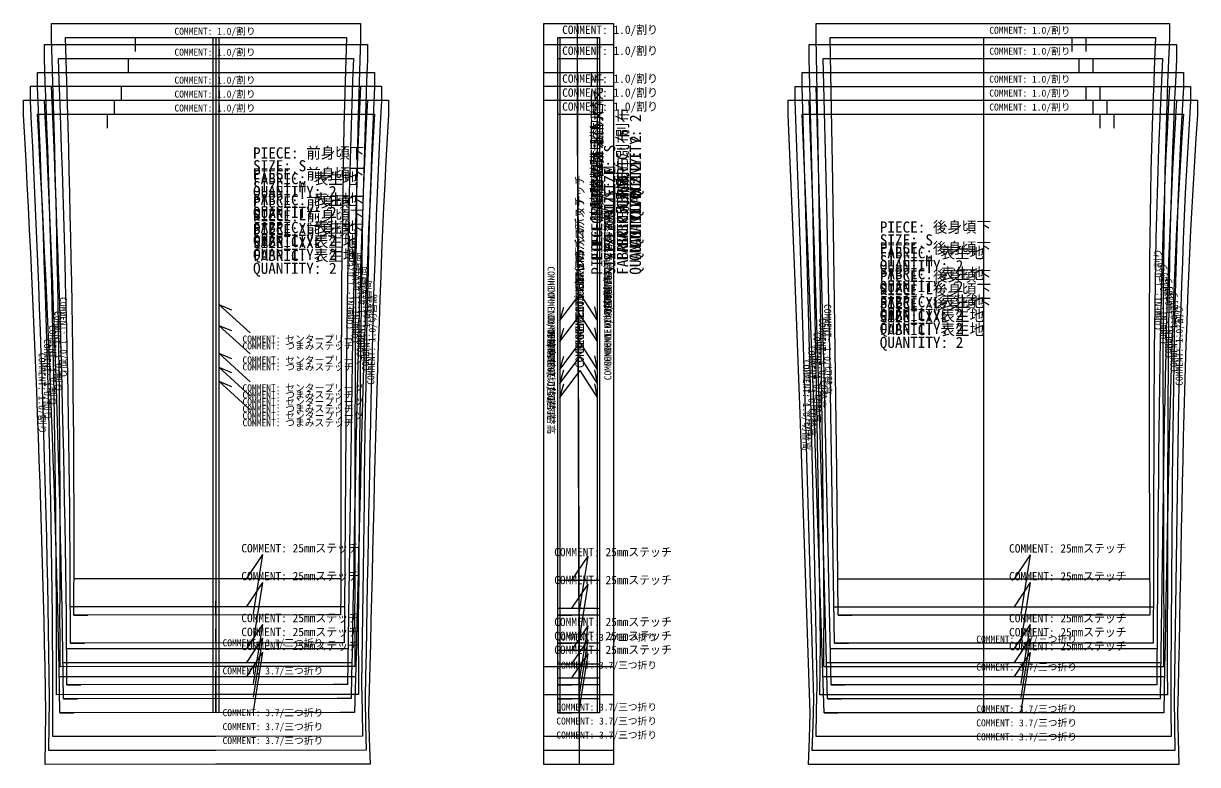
# Model space of a CAD drawing. Header units: metres. Extents: x 0 to 2419, y 20 to 1532.
# Drawn here: x 576 to 1417, y 30 to 561 of the extents above; entities that cross this region are included whole.
import ezdxf

# ---------------------------------------------------------------- set-up
doc = ezdxf.new("R2010")
doc.units = ezdxf.units.M

# ---------------------------------------------------------------- blocks, each defined once
blk = doc.blocks.new('P0001_04')
at = {"layer": '1'}
for p, q in [((140.0415, 520.8135), (140.0415, 107)), ((203.2573, 520.8135), (203.2573, 510.7964)), ((213.2573, 520.8135), (213.2573, 510.7964)), ((162.1069, 133.0049), (173.7012, 150.2773)), ((166.9639, 108.0049), (173.7012, 150.2773)), ((35.0732, 133.0049), (259.437, 133.0049)), ((35.7549, 107), (45.772, 107)), ((259.0415, 107), (249.0244, 107))]:
    blk.add_line(p, q, dxfattribs=at)
for points in [[(25.4102, 70), (25.585, 88.5005), (25.7544, 107), (24.7314, 210.376), (23.4805, 313.7666), (21.9312, 417.1523), (20.0127, 520.5132), (20.0044, 520.813), (20.0088, 530.8135), (203.2573, 530.8135), (213.2573, 530.8135), (273.2739, 530.8135), (273.2739, 520.8135), (273.2412, 520.2407), (272.5107, 504.3643), (271.8569, 488.4854), (271.2744, 472.6045), (270.7607, 456.7212), (270.312, 440.8359), (269.9233, 424.9487), (269.5918, 409.0596), (269.3135, 393.1694), (269.0845, 377.2773), (268.9009, 361.3838), (268.7588, 345.4893), (268.6548, 329.5933), (268.585, 313.6963), (268.5454, 297.7983), (268.5322, 281.8999), (268.5415, 266.001), (268.5698, 250.1011), (268.6128, 234.2012), (268.6675, 218.3003), (268.729, 202.3999), (268.7944, 186.4995), (268.8594, 170.5986), (268.9204, 154.6982), (268.9736, 138.7983), (269.0156, 122.8989), (269.0415, 107), (269.0098, 88.5005), (268.9575, 70.0005), (25.4102, 70)], [(35.7549, 107), (34.731, 210.4585), (33.479, 313.915), (31.9287, 417.3677), (30.0088, 520.8135), (263.2573, 520.8135), (262.5259, 504.9082), (261.8701, 489.001), (261.2871, 473.0928), (260.772, 457.1826), (260.3218, 441.2715), (259.9321, 425.3594), (259.5996, 409.4458), (259.3208, 393.5308), (259.0908, 377.6152), (258.9063, 361.6987), (258.7637, 345.7817), (258.6592, 329.8638), (258.5884, 313.9458), (258.5483, 298.0269), (258.5347, 282.1074), (258.5435, 266.188), (258.5713, 250.2686), (258.6143, 234.3486), (258.668, 218.4292), (258.7295, 202.5093), (258.7949, 186.5903), (258.8599, 170.6709), (258.9209, 154.7524), (258.9741, 138.8345), (259.0156, 122.917), (259.0415, 107), (35.7549, 107)]]:
    blk.add_lwpolyline(points, dxfattribs=at)
for s, height, p in [('COMMENT: 1.0/割り', 5, (144.0962, 523.4712)), ('PIECE: 後身頃下', 8, (65.603, 381.0044)), ('SIZE: S', 8, (65.603, 371.8044)), ('FABRIC: 表生地', 8, (65.603, 362.6044)), ('QUANTITY: 2', 8, (65.603, 353.4044)), ('COMMENT: 25mmステッチ', 6, (158.2422, 151.8228)), ('COMMENT: 3.7/三つ折り', 5, (134.7793, 87.3101))]:
    blk.add_text(s, height=height, dxfattribs=at).set_placement(p)
for s, rotation, p in [('COMMENT: 1.0/割り', 90.0002, (267.4653, 311.3076)), ('COMMENT: 1.0/切替高', 269.9998, (25.7817, 329.8535))]:
    blk.add_text(s, height=5, rotation=rotation, dxfattribs=at).set_placement(p)
blk = doc.blocks.new('P0002_05')
at = {"layer": '1'}
for p, q in [((140.0415, 505.8135), (140.0415, 87)), ((208.2573, 505.8135), (208.2573, 495.7964)), ((218.2573, 505.8135), (218.2573, 495.7964)), ((162.1069, 113.0049), (173.7012, 130.2773)), ((166.9639, 88.0049), (173.7012, 130.2773)), ((32.5732, 113.0049), (261.937, 113.0049)), ((33.2549, 87), (43.272, 87)), ((261.5415, 87), (251.5244, 87))]:
    blk.add_line(p, q, dxfattribs=at)
for points in [[(22.6924, 50), (22.9761, 68.5005), (23.2539, 87), (21.6108, 191.6445), (19.7373, 296.2788), (17.562, 400.895), (15.0142, 505.4839), (15.0034, 505.8135), (15.0088, 515.8135), (208.2573, 515.8135), (218.2573, 515.8135), (278.2759, 515.8135), (278.2759, 505.8135), (278.2393, 505.2109), (277.4063, 489.1426), (276.6499, 473.0713), (275.9663, 456.998), (275.3525, 440.9224), (274.8037, 424.8442), (274.3164, 408.7646), (273.8867, 392.6826), (273.5107, 376.5996), (273.1851, 360.5146), (272.9048, 344.4287), (272.6675, 328.3418), (272.4678, 312.2534), (272.3027, 296.1641), (272.1685, 280.0742), (272.061, 263.9844), (271.9766, 247.8936), (271.9106, 231.8027), (271.8604, 215.7114), (271.8213, 199.6206), (271.79, 183.5298), (271.7617, 167.4395), (271.7339, 151.3501), (271.7012, 135.2612), (271.6611, 119.1729), (271.6094, 103.0859), (271.5415, 87), (271.6182, 68.501), (271.6743, 50), (22.6924, 50)], [(33.2549, 87), (31.6108, 191.7114), (29.7363, 296.4189), (27.5596, 401.1206), (25.0088, 505.8135), (268.2573, 505.8135), (267.4229, 489.7192), (266.665, 473.623), (265.9805, 457.5249), (265.3652, 441.4248), (264.8154, 425.3232), (264.3271, 409.2197), (263.8965, 393.1147), (263.5195, 377.0088), (263.1929, 360.9009), (262.9121, 344.7925), (262.6733, 328.6831), (262.4731, 312.5723), (262.3076, 296.4609), (262.1729, 280.3491), (262.0645, 264.2368), (261.9795, 248.124), (261.9136, 232.0107), (261.8628, 215.8975), (261.8232, 199.7842), (261.791, 183.6709), (261.7627, 167.5581), (261.7344, 151.4453), (261.7021, 135.333), (261.6616, 119.2212), (261.6094, 103.1104), (261.5415, 87), (33.2549, 87)]]:
    blk.add_lwpolyline(points, dxfattribs=at)
for s, height, p in [('COMMENT: 1.0/割り', 5, (144.0962, 508.4712)), ('PIECE: 後身頃下', 8, (65.603, 366.0044)), ('SIZE: M', 8, (65.603, 356.8044)), ('FABRIC: 表生地', 8, (65.603, 347.6044)), ('QUANTITY: 2', 8, (65.603, 338.4044)), ('COMMENT: 25mmステッチ', 6, (158.2422, 131.8228)), ('COMMENT: 3.7/三つ折り', 5, (134.7793, 67.3101))]:
    blk.add_text(s, height=height, dxfattribs=at).set_placement(p)
for s, rotation, p in [('COMMENT: 1.0/割り', 90.0002, (271.2656, 301.3076)), ('COMMENT: 1.0/切替高', 269.9998, (21.9819, 319.8535))]:
    blk.add_text(s, height=5, rotation=rotation, dxfattribs=at).set_placement(p)
blk = doc.blocks.new('P0003_06')
at = {"layer": '1'}
for p, q in [((140.0415, 485.8135), (140.0415, 57)), ((213.2573, 485.8135), (213.2573, 475.7964)), ((223.2573, 485.8135), (223.2573, 475.7964)), ((162.1069, 83.0049), (173.7012, 100.2773)), ((166.9639, 58.0049), (173.7012, 100.2773)), ((30.0732, 83.0049), (264.437, 83.0049)), ((30.7549, 57), (40.772, 57)), ((264.0415, 57), (254.0244, 57))]:
    blk.add_line(p, q, dxfattribs=at)
for points in [[(19.9888, 20), (20.3735, 38.5005), (20.7529, 57), (18.4951, 164.1343), (16.0015, 271.2593), (13.1992, 378.3691), (10.0151, 485.457), (10.0024, 485.8135), (10.0088, 495.8135), (213.2573, 495.8135), (223.2573, 495.8135), (283.2773, 495.8135), (283.2773, 485.8135), (283.2373, 485.1841), (282.2944, 468.7354), (281.4302, 452.2837), (280.6411, 435.8296), (279.9224, 419.3726), (279.2705, 402.9136), (278.6816, 386.4521), (278.1519, 369.9888), (277.6772, 353.5234), (277.2534, 337.0566), (276.877, 320.5879), (276.5435, 304.1177), (276.2495, 287.6465), (275.9902, 271.1738), (275.7632, 254.7002), (275.563, 238.2261), (275.3862, 221.751), (275.229, 205.2754), (275.0874, 188.7998), (274.9575, 172.3237), (274.8354, 155.8477), (274.7168, 139.3716), (274.5981, 122.896), (274.4751, 106.4209), (274.3442, 89.9458), (274.2012, 73.4722), (274.042, 57), (274.2158, 38.5), (274.3701, 19.9995), (19.9888, 20)], [(30.7549, 57), (28.4956, 164.2134), (26.0005, 271.4224), (23.1963, 378.6235), (20.0088, 485.8135), (273.2573, 485.8135), (272.313, 469.3384), (271.4473, 452.8604), (270.6563, 436.3804), (269.9365, 419.8979), (269.2837, 403.4131), (268.6934, 386.9263), (268.1626, 370.438), (267.687, 353.9478), (267.2622, 337.4561), (266.8848, 320.9634), (266.5503, 304.4688), (266.2554, 287.9731), (265.9961, 271.4771), (265.7681, 254.9795), (265.5674, 238.4814), (265.3901, 221.9829), (265.2324, 205.4844), (265.0903, 188.9849), (264.96, 172.4858), (264.8369, 155.9863), (264.7183, 139.4873), (264.5991, 122.9888), (264.4756, 106.4907), (264.3442, 89.9927), (264.2012, 73.4961), (264.0415, 57), (30.7549, 57)]]:
    blk.add_lwpolyline(points, dxfattribs=at)
for s, height, p in [('COMMENT: 1.0/割り', 5, (144.0962, 488.4712)), ('PIECE: 後身頃下', 8, (65.603, 346.0044)), ('SIZE: L', 8, (65.603, 336.8044)), ('FABRIC: 表生地', 8, (65.603, 327.6044)), ('QUANTITY: 2', 8, (65.603, 318.4044)), ('COMMENT: 25mmステッチ', 6, (158.2422, 101.8228)), ('COMMENT: 3.7/三つ折り', 5, (134.7793, 37.3101))]:
    blk.add_text(s, height=height, dxfattribs=at).set_placement(p)
for s, rotation, p in [('COMMENT: 1.0/割り', 90.0002, (275.0654, 291.3076)), ('COMMENT: 1.0/切替高', 269.9998, (18.1816, 309.8535))]:
    blk.add_text(s, height=5, rotation=rotation, dxfattribs=at).set_placement(p)
blk = doc.blocks.new('P0004_07')
at = {"layer": '1'}
for p, q in [((140.0415, 475.8135), (140.0415, 47)), ((218.2573, 475.8135), (218.2573, 465.7964)), ((228.2573, 475.8135), (228.2573, 465.7964)), ((162.1069, 73.0049), (173.7012, 90.2773)), ((166.9639, 48.0049), (173.7012, 90.2773)), ((27.5732, 73.0049), (266.937, 73.0049)), ((28.2549, 47), (38.272, 47)), ((266.5415, 47), (256.5244, 47))]:
    blk.add_line(p, q, dxfattribs=at)
for points in [[(17.2793, 10), (17.7681, 28.5), (18.2515, 47), (15.3691, 154.1221), (12.2515, 261.2368), (8.8247, 368.3403), (5.0161, 475.4282), (5.0015, 475.8125), (5.0088, 485.8135), (218.2573, 485.8135), (228.2573, 485.8135), (288.2793, 485.8135), (288.2793, 475.8135), (288.2358, 475.1548), (287.1968, 458.7085), (286.2363, 442.2593), (285.3511, 425.8071), (284.5361, 409.3525), (283.7881, 392.895), (283.1035, 376.4351), (282.4775, 359.9731), (281.9063, 343.5093), (281.3867, 327.043), (280.9141, 310.5757), (280.4844, 294.1064), (280.0942, 277.6357), (279.7393, 261.1641), (279.4155, 244.6914), (279.1196, 228.2178), (278.8467, 211.7437), (278.5938, 195.2686), (278.356, 178.7935), (278.1299, 162.3179), (277.9116, 145.8428), (277.6973, 129.3677), (277.4824, 112.8926), (277.2637, 96.418), (277.0366, 79.9443), (276.7979, 63.4717), (276.543, 47), (276.8267, 28.501), (277.0908, 10.001), (17.2793, 10)], [(28.2549, 47), (25.3706, 154.2163), (22.2505, 261.4263), (18.8208, 368.6265), (15.0088, 475.8135), (278.2573, 475.8135), (277.2168, 459.3418), (276.2549, 442.8667), (275.3677, 426.3892), (274.5518, 409.9087), (273.8027, 393.4263), (273.1167, 376.9409), (272.4893, 360.4536), (271.9175, 343.9639), (271.3965, 327.4727), (270.9229, 310.98), (270.4927, 294.4854), (270.1016, 277.9893), (269.7461, 261.4927), (269.4214, 244.9946), (269.1245, 228.4956), (268.8511, 211.9961), (268.5977, 195.4961), (268.3594, 178.9956), (268.1328, 162.4951), (267.9141, 145.9941), (267.6987, 129.4937), (267.4834, 112.9937), (267.2642, 96.4941), (267.0366, 79.9951), (266.7969, 63.4971), (266.5415, 47), (28.2549, 47)]]:
    blk.add_lwpolyline(points, dxfattribs=at)
for s, height, p in [('COMMENT: 1.0/割り', 5, (144.0962, 478.4712)), ('PIECE: 後身頃下', 8, (65.603, 336.0044)), ('SIZE: XL', 8, (65.603, 326.8044)), ('FABRIC: 表生地', 8, (65.603, 317.6044)), ('QUANTITY: 2', 8, (65.603, 308.4044)), ('COMMENT: 25mmステッチ', 6, (158.2422, 91.8228)), ('COMMENT: 3.7/三つ折り', 5, (134.7793, 27.3101))]:
    blk.add_text(s, height=height, dxfattribs=at).set_placement(p)
for s, rotation, p in [('COMMENT: 1.0/割り', 90.0002, (278.8652, 281.3076)), ('COMMENT: 1.0/切替高', 269.9998, (14.3818, 299.8535))]:
    blk.add_text(s, height=5, rotation=rotation, dxfattribs=at).set_placement(p)
blk = doc.blocks.new('P0005_08')
at = {"layer": '1'}
for p, q in [((140.0415, 465.8135), (140.0415, 37)), ((223.2573, 465.8135), (223.2573, 455.7964)), ((233.2573, 465.8135), (233.2573, 455.7964)), ((162.1069, 63.0049), (173.7012, 80.2773)), ((166.9639, 38.0049), (173.7012, 80.2773)), ((25.0732, 63.0049), (269.437, 63.0049)), ((25.7549, 37), (35.772, 37)), ((269.0415, 37), (259.0244, 37))]:
    blk.add_line(p, q, dxfattribs=at)
for points in [[(14.5566, 0), (15.1558, 18.5), (15.75, 37), (12.2437, 144.1108), (8.502, 251.2153), (4.4507, 358.312), (0.0176, 465.3989), (0, 465.814), (0.0088, 475.8135), (223.2573, 475.8135), (233.2573, 475.8135), (293.2813, 475.8135), (293.2813, 465.8135), (293.2339, 465.1265), (292.0986, 448.6826), (291.0425, 432.2354), (290.061, 415.7852), (289.1499, 399.3325), (288.3062, 382.8765), (287.5249, 366.4185), (286.8032, 349.9575), (286.1362, 333.4946), (285.52, 317.0298), (284.9512, 300.5635), (284.4258, 284.0952), (283.9395, 267.6255), (283.4883, 251.1543), (283.0688, 234.6826), (282.6763, 218.2095), (282.3076, 201.7358), (281.9585, 185.2617), (281.625, 168.7871), (281.3027, 152.3125), (280.9888, 135.8379), (280.6782, 119.3633), (280.3672, 102.8892), (280.0527, 86.4155), (279.7295, 69.9429), (279.395, 53.4707), (279.0439, 37), (279.4375, 18.5015), (279.812, 0.001), (14.5566, 0)], [(25.7549, 37), (22.2456, 144.2188), (18.5005, 251.4297), (14.4458, 358.6294), (10.0088, 465.8135), (283.2573, 465.8135), (282.1206, 449.3452), (281.0625, 432.8735), (280.0796, 416.3984), (279.1675, 399.9199), (278.3223, 383.439), (277.5396, 366.9551), (276.8164, 350.4688), (276.1484, 333.98), (275.5313, 317.4888), (274.9619, 300.9961), (274.4351, 284.5015), (273.9478, 268.0054), (273.4961, 251.5078), (273.0757, 235.0093), (272.6826, 218.5093), (272.313, 202.0088), (271.9629, 185.5073), (271.6284, 169.0059), (271.3062, 152.5039), (270.9907, 136.002), (270.6797, 119.5), (270.3682, 102.9985), (270.0527, 86.498), (269.729, 69.9976), (269.3931, 53.498), (269.0415, 37), (25.7549, 37)]]:
    blk.add_lwpolyline(points, dxfattribs=at)
for s, height, p in [('COMMENT: 1.0/割り', 5, (144.0962, 468.4712)), ('PIECE: 後身頃下', 8, (65.603, 326.0044)), ('SIZE: XXL', 8, (65.603, 316.8044)), ('FABRIC: 表生地', 8, (65.603, 307.6044)), ('QUANTITY: 2', 8, (65.603, 298.4044)), ('COMMENT: 25mmステッチ', 6, (158.2422, 81.8228)), ('COMMENT: 3.7/三つ折り', 5, (134.7793, 17.3101))]:
    blk.add_text(s, height=height, dxfattribs=at).set_placement(p)
for s, rotation, p in [('COMMENT: 1.0/割り', 90.0002, (282.6655, 271.3076)), ('COMMENT: 1.0/切替高', 269.9998, (10.5815, 289.8535))]:
    blk.add_text(s, height=5, rotation=rotation, dxfattribs=at).set_placement(p)
blk = doc.blocks.new('P0016_04')
at = {"layer": '1'}
for p, q in [((80.0142, 520.8247), (80.0142, 510.8247)), ((135.8843, 107.1211), (135.8843, 520.5254)), ((137.8843, 520.8247), (137.8843, 510.8076)), ((137.8843, 520.5254), (137.8843, 107.1211)), ((139.8843, 520.7256), (139.8843, 107.1211)), ((139.8843, 329.5728), (162.3887, 309.1309)), ((139.8843, 329.5728), (149.1396, 325.7861)), ((159.9497, 133.1289), (171.5435, 150.4014)), ((164.8062, 108.1289), (171.5435, 150.4014)), ((35.7842, 133.1289), (227.7881, 133.1289)), ((137.8843, 107.125), (137.8843, 117.1421)), ((36.1143, 107.0107), (46.1313, 107.021)), ((227.2588, 107.2251), (217.2417, 107.2148))]:
    blk.add_line(p, q, dxfattribs=at)
for points in [[(26.334, 69.9995), (26.2427, 88.4995), (26.1143, 107.0005), (26.1914, 122.9058), (26.2412, 138.8115), (26.2637, 154.7178), (26.2598, 170.624), (26.2295, 186.5298), (26.1733, 202.4355), (26.0913, 218.3408), (25.9834, 234.2456), (25.8506, 250.1504), (25.6929, 266.0547), (25.5107, 281.958), (25.3042, 297.8613), (25.0732, 313.7637), (24.8188, 329.6655), (24.541, 345.5664), (24.2402, 361.4663), (23.9165, 377.3657), (23.5703, 393.2642), (23.2017, 409.1611), (22.811, 425.0571), (22.3989, 440.9521), (21.9653, 456.8462), (21.5107, 472.7388), (21.0352, 488.6299), (20.5391, 504.52), (20.0229, 520.4082), (20.0054, 520.8247), (20.0142, 530.8247), (80.0142, 530.8247), (137.8843, 530.8247), (241.4727, 530.8247), (241.4727, 520.8247), (241.4634, 520.3872), (240.9351, 504.5068), (240.4565, 488.625), (240.0259, 472.7417), (239.6401, 456.8569), (239.2969, 440.9707), (238.9937, 425.0835), (238.7275, 409.1953), (238.4956, 393.3057), (238.2959, 377.4155), (238.1255, 361.5244), (237.9819, 345.6323), (237.8623, 329.7402), (237.7642, 313.8472), (237.6851, 297.9536), (237.6226, 282.0601), (237.5732, 266.166), (237.5352, 250.272), (237.5054, 234.3779), (237.4814, 218.4839), (237.4609, 202.5903), (237.4409, 186.6968), (237.4189, 170.8032), (237.3926, 154.9106), (237.3584, 139.0186), (237.3149, 123.127), (237.2588, 107.2354), (237.3643, 88.7373), (237.4536, 70.2368), (137.8843, 70.125), (26.334, 69.9995)], [(36.1143, 107.0107), (36.1914, 122.9292), (36.2407, 138.8481), (36.2637, 154.7666), (36.2598, 170.6851), (36.2295, 186.6035), (36.1729, 202.522), (36.0908, 218.4404), (35.9829, 234.3589), (35.8501, 250.2769), (35.6919, 266.1943), (35.5093, 282.1123), (35.3027, 298.0293), (35.0718, 313.9463), (34.8169, 329.8628), (34.5386, 345.7793), (34.2373, 361.6948), (33.9131, 377.6104), (33.5664, 393.5254), (33.1973, 409.4399), (32.8062, 425.354), (32.3936, 441.2671), (31.9595, 457.1802), (31.5039, 473.0923), (31.0278, 489.0039), (30.5313, 504.9146), (30.0142, 520.8247), (231.4727, 520.8247), (230.9434, 504.9229), (230.4644, 489.02), (230.0332, 473.1162), (229.647, 457.2119), (229.3027, 441.3066), (228.999, 425.4009), (228.7319, 409.4946), (228.5, 393.5879), (228.2998, 377.6802), (228.1289, 361.7725), (227.9849, 345.8638), (227.8652, 329.9551), (227.7666, 314.0464), (227.687, 298.1372), (227.624, 282.2275), (227.5747, 266.3179), (227.5361, 250.4082), (227.5063, 234.4985), (227.4824, 218.5889), (227.4614, 202.6792), (227.4414, 186.7695), (227.4194, 170.8604), (227.3926, 154.9512), (227.3589, 139.042), (227.3149, 123.1333), (227.2588, 107.2251), (36.1143, 107.0107)]]:
    blk.add_lwpolyline(points, dxfattribs=at)
for s, height, p in [('COMMENT: 1.0/割り', 5, (108.1606, 522.7524)), ('PIECE: 前身頃下', 8, (164.4873, 434.0913)), ('SIZE: S', 8, (164.4873, 424.8913)), ('FABRIC: 表生地', 8, (164.4873, 415.6913)), ('QUANTITY: 2', 8, (164.4873, 406.4913)), ('COMMENT: センタープリーツ', 5, (156.9204, 302.2993)), ('COMMENT: つまみステッチ', 5, (156.9204, 297.2993)), ('COMMENT: 25mmステッチ', 6, (156.085, 151.9473)), ('COMMENT: 3.7/三つ折り', 5, (142.6455, 84.6279))]:
    blk.add_text(s, height=height, dxfattribs=at).set_placement(p)
for s, rotation, p in [('COMMENT: 1.0/切替高', 88.5443, (236.0957, 311.9531)), ('COMMENT: 1.0/割り', 269.9998, (26.0298, 334.8315))]:
    blk.add_text(s, height=5, rotation=rotation, dxfattribs=at).set_placement(p)
blk = doc.blocks.new('P0017_05')
at = {"layer": '1'}
for p, q in [((75.0142, 505.8247), (75.0142, 495.8247)), ((135.8843, 87.1211), (135.8843, 505.5254)), ((137.8843, 505.8247), (137.8843, 495.8076)), ((137.8843, 505.5254), (137.8843, 87.1211)), ((139.8843, 505.7256), (139.8843, 87.1211)), ((139.8843, 314.5728), (162.3887, 294.1309)), ((139.8843, 314.5728), (149.1396, 310.7861)), ((159.9497, 113.1289), (171.5435, 130.4014)), ((164.8062, 88.1289), (171.5435, 130.4014)), ((33.2842, 113.1289), (230.2881, 113.1289)), ((137.8843, 87.1245), (137.8843, 97.1416)), ((33.6143, 87.0107), (43.6313, 87.021)), ((229.7588, 87.2251), (219.7417, 87.2148))]:
    blk.add_line(p, q, dxfattribs=at)
for points in [[(23.5449, 49.9995), (23.5977, 68.5049), (23.6143, 87.0005), (23.5986, 103.1074), (23.5557, 119.2051), (23.4858, 135.3027), (23.3882, 151.3999), (23.2646, 167.4971), (23.1143, 183.5938), (22.9375, 199.6899), (22.7354, 215.7856), (22.5078, 231.8809), (22.2549, 247.9756), (21.9771, 264.0698), (21.6748, 280.1636), (21.3481, 296.2563), (20.9976, 312.3486), (20.623, 328.4399), (20.2251, 344.5303), (19.8042, 360.6201), (19.3604, 376.709), (18.894, 392.7964), (18.4053, 408.8833), (17.895, 424.9692), (17.3628, 441.0537), (16.8096, 457.1372), (16.2349, 473.2192), (15.6396, 489.3003), (15.0239, 505.3799), (15.0044, 505.8237), (15.0044, 515.8247), (75.0142, 515.8247), (137.8843, 515.8247), (246.4839, 515.8247), (246.4839, 505.8247), (246.4619, 505.3584), (245.833, 489.2891), (245.2549, 473.2178), (244.7251, 457.145), (244.2407, 441.0708), (243.7993, 424.9956), (243.3979, 408.9185), (243.0342, 392.8403), (242.7056, 376.7612), (242.4097, 360.6807), (242.1431, 344.5991), (241.9033, 328.5171), (241.688, 312.4341), (241.4946, 296.3501), (241.3203, 280.2656), (241.1626, 264.1807), (241.0186, 248.0952), (240.8857, 232.0098), (240.7617, 215.9233), (240.6436, 199.8374), (240.5283, 183.751), (240.4141, 167.6646), (240.2979, 151.5781), (240.1768, 135.4922), (240.0483, 119.4063), (239.9102, 103.3203), (239.7593, 87.2354), (239.9692, 68.7358), (240.1636, 50.2358), (137.8843, 50.124), (23.5449, 49.9995)], [(33.6143, 87.0107), (33.5986, 103.1235), (33.5557, 119.2363), (33.4854, 135.3486), (33.3882, 151.4609), (33.2642, 167.5732), (33.1138, 183.6851), (32.937, 199.7964), (32.7349, 215.9077), (32.5068, 232.0186), (32.2539, 248.1294), (31.9756, 264.2393), (31.6729, 280.3491), (31.3462, 296.4585), (30.9946, 312.5674), (30.6201, 328.6753), (30.2217, 344.7832), (29.8003, 360.8906), (29.356, 376.9971), (28.8892, 393.103), (28.3999, 409.2085), (27.8887, 425.313), (27.356, 441.417), (26.8018, 457.52), (26.2266, 473.6226), (25.6309, 489.7241), (25.0142, 505.8247), (236.4727, 505.8247), (235.8428, 489.7329), (235.2637, 473.6396), (234.7334, 457.5454), (234.248, 441.4497), (233.8062, 425.3535), (233.4043, 409.2563), (233.04, 393.1582), (232.7104, 377.0596), (232.4141, 360.96), (232.147, 344.8599), (231.9067, 328.7588), (231.6914, 312.6577), (231.4976, 296.5562), (231.3228, 280.4541), (231.1646, 264.3516), (231.0205, 248.249), (230.8872, 232.1465), (230.7632, 216.0435), (230.6445, 199.9404), (230.5293, 183.8379), (230.4146, 167.7349), (230.2979, 151.6323), (230.1768, 135.5303), (230.0483, 119.4282), (229.9097, 103.3262), (229.7588, 87.2251), (33.6143, 87.0107)]]:
    blk.add_lwpolyline(points, dxfattribs=at)
for s, height, p in [('COMMENT: 1.0/割り', 5, (108.1606, 507.7524)), ('PIECE: 前身頃下', 8, (164.4873, 419.0913)), ('SIZE: M', 8, (164.4873, 409.8913)), ('FABRIC: 表生地', 8, (164.4873, 400.6913)), ('QUANTITY: 2', 8, (164.4873, 391.4913)), ('COMMENT: センタープリーツ', 5, (156.9204, 287.2993)), ('COMMENT: つまみステッチ', 5, (156.9204, 282.2993)), ('COMMENT: 25mmステッチ', 6, (156.085, 131.9473)), ('COMMENT: 3.7/三つ折り', 5, (142.6455, 64.6279))]:
    blk.add_text(s, height=height, dxfattribs=at).set_placement(p)
for s, rotation, p in [('COMMENT: 1.0/切替高', 88.5443, (239.8955, 301.9531)), ('COMMENT: 1.0/割り', 269.9998, (22.23, 324.8315))]:
    blk.add_text(s, height=5, rotation=rotation, dxfattribs=at).set_placement(p)
blk = doc.blocks.new('P0018_06')
at = {"layer": '1'}
for p, q in [((70.0142, 485.8247), (70.0142, 475.8247)), ((135.8843, 57.1211), (135.8843, 485.5254)), ((137.8843, 485.8247), (137.8843, 475.8076)), ((137.8843, 485.5254), (137.8843, 57.1211)), ((139.8843, 485.7256), (139.8843, 57.1211)), ((139.8843, 294.5728), (162.3887, 274.1309)), ((139.8843, 294.5728), (149.1396, 290.7861)), ((159.9497, 83.1289), (171.5435, 100.4014)), ((164.8062, 58.1289), (171.5435, 100.4014)), ((30.7842, 83.1289), (232.7881, 83.1289)), ((137.8843, 57.1245), (137.8843, 67.1416)), ((31.1143, 57.0107), (41.1313, 57.021)), ((232.2588, 57.2251), (222.2417, 57.2148))]:
    blk.add_line(p, q, dxfattribs=at)
for points in [[(20.9204, 20), (21.0347, 38.5), (21.1143, 57.0005), (21.0103, 73.4795), (20.8784, 89.959), (20.7183, 106.4385), (20.5303, 122.918), (20.3154, 139.3975), (20.0732, 155.877), (19.8042, 172.356), (19.5093, 188.835), (19.188, 205.3135), (18.8408, 221.792), (18.4683, 238.2695), (18.0703, 254.7471), (17.6475, 271.2236), (17.2002, 287.7002), (16.7285, 304.1758), (16.2329, 320.6509), (15.7139, 337.125), (15.1714, 353.5986), (14.6055, 370.0713), (14.0171, 386.543), (13.4063, 403.0142), (12.7729, 419.4839), (12.1182, 435.9526), (11.4419, 452.4204), (10.7441, 468.8872), (10.0254, 485.3525), (10.0029, 485.8252), (10.0029, 495.8247), (70.0142, 495.8247), (137.8843, 495.8247), (251.4849, 495.8247), (251.4849, 485.8247), (251.4604, 485.3301), (250.7266, 468.8774), (250.0449, 452.4233), (249.4121, 435.9673), (248.8262, 419.5098), (248.2842, 403.0503), (247.7837, 386.5898), (247.3213, 370.1284), (246.8945, 353.6655), (246.5015, 337.2012), (246.1387, 320.7363), (245.8032, 304.2705), (245.4932, 287.8037), (245.2051, 271.3359), (244.9365, 254.8682), (244.6851, 238.3994), (244.4478, 221.9302), (244.2222, 205.4609), (244.0049, 188.9912), (243.7939, 172.521), (243.5864, 156.0513), (243.3794, 139.5815), (243.1704, 123.1118), (242.957, 106.6421), (242.7358, 90.1729), (242.5044, 73.7041), (242.2603, 57.2354), (242.5728, 38.7368), (242.8696, 20.2373), (137.8843, 20.125), (20.9204, 20)], [(31.1143, 57.0107), (31.0103, 73.5098), (30.8779, 90.0088), (30.7178, 106.5078), (30.5298, 123.0059), (30.3145, 139.5039), (30.0723, 156.0015), (29.8032, 172.4985), (29.5078, 188.9951), (29.186, 205.4912), (28.8384, 221.9868), (28.4658, 238.4819), (28.0674, 254.9766), (27.644, 271.4707), (27.1968, 287.9639), (26.7246, 304.4565), (26.2285, 320.9482), (25.7085, 337.4399), (25.1655, 353.9302), (24.5991, 370.4199), (24.0103, 386.9092), (23.3984, 403.397), (22.7651, 419.8843), (22.1094, 436.3711), (21.4321, 452.8564), (20.7334, 469.3408), (20.0142, 485.8247), (241.4727, 485.8247), (240.7378, 469.3506), (240.0552, 452.8745), (239.4214, 436.3975), (238.835, 419.9189), (238.292, 403.439), (237.7905, 386.958), (237.3276, 370.4761), (236.9009, 353.9927), (236.5068, 337.5088), (236.1436, 321.0244), (235.8076, 304.5386), (235.4971, 288.0527), (235.2085, 271.5659), (234.9399, 255.0786), (234.688, 238.5913), (234.4502, 222.103), (234.2241, 205.6152), (234.0068, 189.127), (233.7954, 172.6387), (233.5874, 156.1499), (233.3804, 139.6621), (233.1709, 123.1738), (232.9565, 106.686), (232.7354, 90.1987), (232.5034, 73.7114), (232.2588, 57.2251), (31.1143, 57.0107)]]:
    blk.add_lwpolyline(points, dxfattribs=at)
for s, height, p in [('COMMENT: 1.0/割り', 5, (108.1606, 487.7524)), ('PIECE: 前身頃下', 8, (164.4873, 399.0913)), ('SIZE: L', 8, (164.4873, 389.8913)), ('FABRIC: 表生地', 8, (164.4873, 380.6913)), ('QUANTITY: 2', 8, (164.4873, 371.4913)), ('COMMENT: センタープリーツ', 5, (156.9204, 267.2993)), ('COMMENT: つまみステッチ', 5, (156.9204, 262.2993)), ('COMMENT: 25mmステッチ', 6, (156.085, 101.9473)), ('COMMENT: 3.7/三つ折り', 5, (142.6455, 34.6279))]:
    blk.add_text(s, height=height, dxfattribs=at).set_placement(p)
for s, rotation, p in [('COMMENT: 1.0/切替高', 88.5443, (243.6958, 291.9531)), ('COMMENT: 1.0/割り', 269.9998, (18.4302, 314.8315))]:
    blk.add_text(s, height=5, rotation=rotation, dxfattribs=at).set_placement(p)
blk = doc.blocks.new('P0019_07')
at = {"layer": '1'}
for p, q in [((65.0142, 475.8247), (65.0142, 465.8247)), ((135.8843, 47.1211), (135.8843, 475.5254)), ((137.8843, 475.8247), (137.8843, 465.8076)), ((137.8843, 475.5254), (137.8843, 47.1211)), ((139.8843, 475.7256), (139.8843, 47.1211)), ((139.8843, 284.5728), (162.3887, 264.1309)), ((139.8843, 284.5728), (149.1396, 280.7861)), ((159.9497, 73.1289), (171.5435, 90.4014)), ((164.8062, 48.1289), (171.5435, 90.4014)), ((28.2842, 73.1289), (235.2881, 73.1289)), ((137.8843, 47.1245), (137.8843, 57.1416)), ((28.6143, 47.0107), (38.6313, 47.021)), ((234.7588, 47.2251), (224.7417, 47.2148))]:
    blk.add_line(p, q, dxfattribs=at)
for points in [[(18.2085, 10), (18.4287, 28.4995), (18.6138, 47.0005), (18.4136, 63.4819), (18.1855, 79.9639), (17.9292, 96.4453), (17.6455, 112.9258), (17.334, 129.4063), (16.9961, 145.8862), (16.6309, 162.3652), (16.2397, 178.8438), (15.8223, 195.3218), (15.3789, 211.7993), (14.9102, 228.2759), (14.4165, 244.7515), (13.8975, 261.2266), (13.3545, 277.7012), (12.7866, 294.1748), (12.1948, 310.6475), (11.5796, 327.1196), (10.9409, 343.5903), (10.2793, 360.0605), (9.5947, 376.5298), (8.8877, 392.998), (8.1587, 409.4653), (7.4077, 425.9312), (6.6353, 442.3965), (5.8413, 458.8608), (5.0269, 475.3237), (5.0015, 475.8242), (5.0015, 485.8247), (65.0142, 485.8247), (137.8843, 485.8247), (256.4863, 485.8247), (256.4863, 475.8247), (256.459, 475.3018), (255.6289, 458.8506), (254.8511, 442.397), (254.1226, 425.9424), (253.4404, 409.4858), (252.8022, 393.0273), (252.2056, 376.5679), (251.6475, 360.1074), (251.1245, 343.6455), (250.6353, 327.1821), (250.1763, 310.7183), (249.7451, 294.2529), (249.3389, 277.7871), (248.9546, 261.3208), (248.5903, 244.8535), (248.2427, 228.3857), (247.9092, 211.918), (247.5874, 195.4492), (247.2744, 178.981), (246.9673, 162.5122), (246.6636, 146.0435), (246.3608, 129.5747), (246.0557, 113.1064), (245.7461, 96.6382), (245.4287, 80.1704), (245.1016, 63.7031), (244.7612, 47.2354), (245.1836, 28.7368), (245.5903, 10.2368), (137.8843, 10.1245), (18.2085, 10)], [(28.6143, 47.0107), (28.4141, 63.5117), (28.1855, 80.0127), (27.9292, 96.5127), (27.645, 113.0127), (27.334, 129.5117), (26.9956, 146.0103), (26.6304, 162.5083), (26.2388, 179.0059), (25.8208, 195.5024), (25.3774, 211.9985), (24.9082, 228.4941), (24.4136, 244.9888), (23.8945, 261.4829), (23.3506, 277.9761), (22.7822, 294.4683), (22.1899, 310.96), (21.5742, 327.4507), (20.9351, 343.9404), (20.2725, 360.4297), (19.5874, 376.9175), (18.8794, 393.4048), (18.1494, 409.8906), (17.3979, 426.376), (16.6245, 442.8599), (15.8296, 459.3428), (15.0142, 475.8247), (246.4727, 475.8247), (245.6416, 459.3525), (244.8628, 442.8784), (244.1333, 426.4028), (243.4502, 409.9258), (242.8115, 393.4473), (242.2139, 376.9668), (241.6548, 360.4858), (241.1318, 344.0029), (240.6416, 327.5195), (240.1821, 311.0347), (239.75, 294.5493), (239.3433, 278.0625), (238.959, 261.5757), (238.5938, 245.0879), (238.2456, 228.5996), (237.9121, 212.1113), (237.5898, 195.6221), (237.2759, 179.1333), (236.9688, 162.644), (236.6646, 146.1548), (236.3608, 129.6655), (236.0557, 113.1768), (235.7451, 96.688), (235.4272, 80.2002), (235.0996, 63.7124), (234.7588, 47.2251), (28.6143, 47.0107)]]:
    blk.add_lwpolyline(points, dxfattribs=at)
for s, height, p in [('COMMENT: 1.0/割り', 5, (108.1606, 477.7524)), ('PIECE: 前身頃下', 8, (164.4873, 389.0913)), ('SIZE: XL', 8, (164.4873, 379.8913)), ('FABRIC: 表生地', 8, (164.4873, 370.6913)), ('QUANTITY: 2', 8, (164.4873, 361.4913)), ('COMMENT: センタープリーツ', 5, (156.9204, 257.2993)), ('COMMENT: つまみステッチ', 5, (156.9204, 252.2993)), ('COMMENT: 25mmステッチ', 6, (156.085, 91.9473)), ('COMMENT: 3.7/三つ折り', 5, (142.6455, 24.6279))]:
    blk.add_text(s, height=height, dxfattribs=at).set_placement(p)
for s, rotation, p in [('COMMENT: 1.0/切替高', 88.5443, (247.4956, 281.9531)), ('COMMENT: 1.0/割り', 269.9998, (14.6299, 304.8315))]:
    blk.add_text(s, height=5, rotation=rotation, dxfattribs=at).set_placement(p)
blk = doc.blocks.new('P0020_08')
at = {"layer": '1'}
for p, q in [((60.0142, 465.8247), (60.0142, 455.8247)), ((135.8843, 37.1211), (135.8843, 465.5254)), ((137.8843, 465.8247), (137.8843, 455.8076)), ((137.8843, 465.5254), (137.8843, 37.1211)), ((139.8843, 465.7256), (139.8843, 37.1211)), ((139.8843, 274.5728), (162.3887, 254.1309)), ((139.8843, 274.5728), (149.1396, 270.7861)), ((159.9497, 63.1289), (171.5435, 80.4014)), ((164.8062, 38.1289), (171.5435, 80.4014)), ((25.7842, 63.1289), (237.7881, 63.1289)), ((137.8843, 37.124), (137.8843, 47.1411)), ((26.1143, 37.0107), (36.1313, 37.021)), ((237.2588, 37.2251), (227.2417, 37.2148))]:
    blk.add_line(p, q, dxfattribs=at)
for points in [[(15.4873, 0), (15.8179, 18.4995), (16.1128, 37.0005), (15.8169, 53.4819), (15.4922, 69.9634), (15.1401, 86.4438), (14.7603, 102.9243), (14.353, 119.4033), (13.9185, 135.8823), (13.4575, 152.3604), (12.9702, 168.8379), (12.4565, 185.3145), (11.9175, 201.7905), (11.3525, 218.2656), (10.7627, 234.7402), (10.1479, 251.2139), (9.5083, 267.6865), (8.8447, 284.1587), (8.1572, 300.6299), (7.4458, 317.1006), (6.7109, 333.5698), (5.9531, 350.0386), (5.1729, 366.5063), (4.3696, 382.9736), (3.5444, 399.4395), (2.6973, 415.9048), (1.8291, 432.3687), (0.939, 448.832), (0.0283, 465.2944), (0, 465.8257), (0, 475.8247), (60.0142, 475.8247), (137.8843, 475.8247), (261.4878, 475.8247), (261.4878, 465.8247), (261.4575, 465.2725), (260.5313, 448.8223), (259.6577, 432.3701), (258.833, 415.9165), (258.0547, 399.4609), (257.3208, 383.0039), (256.6274, 366.5454), (255.9731, 350.0854), (255.3545, 333.6245), (254.769, 317.1621), (254.2139, 300.6987), (253.6865, 284.2349), (253.1841, 267.77), (252.7041, 251.3042), (252.2437, 234.8379), (251.7998, 218.3711), (251.3706, 201.9043), (250.9526, 185.437), (250.5435, 168.9692), (250.1406, 152.5015), (249.7407, 136.0342), (249.3418, 119.5664), (248.9409, 103.0996), (248.5352, 86.6328), (248.1221, 70.166), (247.6987, 53.7007), (247.2627, 37.2354), (247.7891, 18.7363), (248.2993, 0.2363), (137.8843, 0.124), (15.4873, 0)], [(26.1143, 37.0107), (25.8179, 53.5137), (25.4937, 70.0161), (25.1411, 86.5181), (24.7607, 103.019), (24.353, 119.5195), (23.9185, 136.019), (23.457, 152.5181), (22.9692, 169.0161), (22.4556, 185.5137), (21.9155, 202.0103), (21.3506, 218.5059), (20.7598, 235.001), (20.1445, 251.4946), (19.5044, 267.9878), (18.8398, 284.48), (18.1519, 300.9712), (17.4395, 317.4614), (16.7041, 333.9507), (15.9453, 350.4385), (15.1641, 366.9258), (14.3604, 383.4116), (13.5342, 399.8965), (12.686, 416.3804), (11.8169, 432.8633), (10.9258, 449.3447), (10.0142, 465.8247), (251.4727, 465.8247), (250.5454, 449.355), (249.6704, 432.8828), (248.8447, 416.4087), (248.0659, 399.9331), (247.3311, 383.4551), (246.6372, 366.9761), (245.9819, 350.4951), (245.3628, 334.0132), (244.7764, 317.5298), (244.2207, 301.0449), (243.6929, 284.5591), (243.1895, 268.0728), (242.709, 251.585), (242.248, 235.0972), (241.8037, 218.6084), (241.3735, 202.1191), (240.9551, 185.6294), (240.5454, 169.1396), (240.1416, 152.6494), (239.7417, 136.1592), (239.3418, 119.6694), (238.9399, 103.1797), (238.5337, 86.6904), (238.1196, 70.2012), (237.6958, 53.7129), (237.2588, 37.2251), (26.1143, 37.0107)]]:
    blk.add_lwpolyline(points, dxfattribs=at)
for s, height, p in [('COMMENT: 1.0/割り', 5, (108.1606, 467.7524)), ('PIECE: 前身頃下', 8, (164.4873, 379.0913)), ('SIZE: XXL', 8, (164.4873, 369.8913)), ('FABRIC: 表生地', 8, (164.4873, 360.6913)), ('QUANTITY: 2', 8, (164.4873, 351.4913)), ('COMMENT: センタープリーツ', 5, (156.9204, 247.2993)), ('COMMENT: つまみステッチ', 5, (156.9204, 242.2993)), ('COMMENT: 25mmステッチ', 6, (156.085, 81.9473)), ('COMMENT: 3.7/三つ折り', 5, (142.6455, 14.6279))]:
    blk.add_text(s, height=height, dxfattribs=at).set_placement(p)
for s, rotation, p in [('COMMENT: 1.0/切替高', 88.5443, (251.2954, 271.9531)), ('COMMENT: 1.0/割り', 269.9998, (10.8301, 294.8315))]:
    blk.add_text(s, height=5, rotation=rotation, dxfattribs=at).set_placement(p)
blk = doc.blocks.new('P0021_04')
at = {"layer": '1'}
for p, q in [((24.0029, 530.8135), (25.2813, 70)), ((11.5, 520.8135), (11.5, 107)), ((38.5, 107), (38.5, 520.8135)), ((11.5, 317.9946), (26.1606, 337.2114)), ((38.5, 317.9946), (26.1606, 337.2114)), ((11.5, 317.9946), (14.3135, 327.5908)), ((38.5, 317.9946), (36.4712, 327.7866)), ((20.1436, 132), (31.7373, 149.2725)), ((25, 107), (31.7373, 149.2725)), ((10, 132), (40, 132)), ((10, 107), (20.0171, 107)), ((40, 107), (29.9829, 107))]:
    blk.add_line(p, q, dxfattribs=at)
for points in [[(0, 70), (0, 107), (0, 530.8135), (50, 530.8135), (50, 107), (50, 70), (0, 70)], [(10, 107), (10, 520.8135), (40, 520.8135), (40, 107), (10, 107)]]:
    blk.add_lwpolyline(points, dxfattribs=at)
for s, height, p in [('COMMENT: 1.0/割り', 6, (13.1685, 523.3159)), ('COMMENT: 25mmステッチ', 6, (7.4712, 149.1519)), ('COMMENT: 3.7/三つ折り', 5, (8.9985, 88.6138))]:
    blk.add_text(s, height=height, dxfattribs=at).set_placement(p)
for s, height, rotation, p in [('PIECE: 脇切替え下', 8, 90, (41.9614, 405.8228)), ('FABRIC: 別布', 8, 90, (60.3615, 405.8228)), ('QUANTITY: 2', 8, 90, (69.5615, 405.8228)), ('SIZE: S', 8, 90, (51.1614, 405.8228)), ('COMMENT: コバステッチ', 6, 90.0002, (28.6987, 339.0239)), ('COMMENT: 1.0/切替高', 5, 90.0002, (48.3501, 330.2471)), ('COMMENT: 1.0/切替高', 5, 269.9998, (2.7461, 356.8008))]:
    blk.add_text(s, height=height, rotation=rotation, dxfattribs=at).set_placement(p)
blk = doc.blocks.new('P0022_05')
at = {"layer": '1'}
for p, q in [((24.0049, 515.8135), (25.2764, 50)), ((11.5, 505.8135), (11.5, 87)), ((38.5, 87), (38.5, 505.8135)), ((11.5, 302.9946), (26.1606, 322.2114)), ((38.5, 302.9946), (26.1606, 322.2114)), ((11.5, 302.9946), (14.3135, 312.5908)), ((38.5, 302.9946), (36.4712, 312.7866)), ((20.1436, 112), (31.7373, 129.2725)), ((25, 87), (31.7373, 129.2725)), ((10, 112), (40, 112)), ((10, 87), (20.0171, 87)), ((40, 87), (29.9829, 87))]:
    blk.add_line(p, q, dxfattribs=at)
for points in [[(0, 50), (0, 87), (0, 515.8135), (50, 515.8135), (50, 87), (50, 50), (0, 50)], [(10, 87), (10, 505.8135), (40, 505.8135), (40, 87), (10, 87)]]:
    blk.add_lwpolyline(points, dxfattribs=at)
for s, height, p in [('COMMENT: 1.0/割り', 6, (13.1685, 508.3159)), ('COMMENT: 25mmステッチ', 6, (7.4712, 129.1519)), ('COMMENT: 3.7/三つ折り', 5, (8.9985, 68.6138))]:
    blk.add_text(s, height=height, dxfattribs=at).set_placement(p)
for s, height, rotation, p in [('PIECE: 脇切替え下', 8, 90, (41.9614, 390.8228)), ('FABRIC: 別布', 8, 90, (60.3615, 390.8228)), ('QUANTITY: 2', 8, 90, (69.5615, 390.8228)), ('SIZE: M', 8, 90, (51.1614, 390.8228)), ('COMMENT: コバステッチ', 6, 90.0002, (28.6987, 324.0239)), ('COMMENT: 1.0/切替高', 5, 90.0002, (48.3501, 315.2471)), ('COMMENT: 1.0/切替高', 5, 269.9998, (2.7461, 341.8008))]:
    blk.add_text(s, height=height, rotation=rotation, dxfattribs=at).set_placement(p)
blk = doc.blocks.new('P0023_06')
at = {"layer": '1'}
for p, q in [((24.0078, 495.8135), (25.2666, 20)), ((11.5, 485.8135), (11.5, 57)), ((38.5, 57), (38.5, 485.8135)), ((11.5, 282.9946), (26.1606, 302.2114)), ((38.5, 282.9946), (26.1606, 302.2114)), ((11.5, 282.9946), (14.3135, 292.5908)), ((38.5, 282.9946), (36.4712, 292.7866)), ((20.1436, 82), (31.7373, 99.2725)), ((25, 57), (31.7373, 99.2725)), ((10, 82), (40, 82)), ((10, 57), (20.0171, 57)), ((40, 57), (29.9829, 57))]:
    blk.add_line(p, q, dxfattribs=at)
for points in [[(0, 20), (0, 57), (0, 495.8135), (50, 495.8135), (50, 57), (50, 20), (0, 20)], [(10, 57), (10, 485.8135), (40, 485.8135), (40, 57), (10, 57)]]:
    blk.add_lwpolyline(points, dxfattribs=at)
for s, height, p in [('COMMENT: 1.0/割り', 6, (13.1685, 488.3159)), ('COMMENT: 25mmステッチ', 6, (7.4712, 99.1519)), ('COMMENT: 3.7/三つ折り', 5, (8.9985, 38.6138))]:
    blk.add_text(s, height=height, dxfattribs=at).set_placement(p)
for s, height, rotation, p in [('PIECE: 脇切替え下', 8, 90, (41.9614, 370.8228)), ('FABRIC: 別布', 8, 90, (60.3615, 370.8228)), ('QUANTITY: 2', 8, 90, (69.5615, 370.8228)), ('SIZE: L', 8, 90, (51.1614, 370.8228)), ('COMMENT: コバステッチ', 6, 90.0002, (28.6987, 304.0239)), ('COMMENT: 1.0/切替高', 5, 90.0002, (48.3501, 295.2471)), ('COMMENT: 1.0/切替高', 5, 269.9998, (2.7461, 321.8008))]:
    blk.add_text(s, height=height, rotation=rotation, dxfattribs=at).set_placement(p)
blk = doc.blocks.new('P0024_07')
at = {"layer": '1'}
for p, q in [((24.0078, 485.8135), (25.2666, 10)), ((11.5, 475.8135), (11.5, 47)), ((38.5, 47), (38.5, 475.8135)), ((11.5, 272.9946), (26.1606, 292.2114)), ((38.5, 272.9946), (26.1606, 292.2114)), ((11.5, 272.9946), (14.3135, 282.5908)), ((38.5, 272.9946), (36.4712, 282.7866)), ((20.1436, 72), (31.7373, 89.2725)), ((25, 47), (31.7373, 89.2725)), ((10, 72), (40, 72)), ((10, 47), (20.0171, 47)), ((40, 47), (29.9829, 47))]:
    blk.add_line(p, q, dxfattribs=at)
for points in [[(0, 10), (0, 47), (0, 485.8135), (50, 485.8135), (50, 47), (50, 10), (0, 10)], [(10, 47), (10, 475.8135), (40, 475.8135), (40, 47), (10, 47)]]:
    blk.add_lwpolyline(points, dxfattribs=at)
for s, height, p in [('COMMENT: 1.0/割り', 6, (13.1685, 478.3159)), ('COMMENT: 25mmステッチ', 6, (7.4712, 89.1519)), ('COMMENT: 3.7/三つ折り', 5, (8.9985, 28.6138))]:
    blk.add_text(s, height=height, dxfattribs=at).set_placement(p)
for s, height, rotation, p in [('PIECE: 脇切替え下', 8, 90, (41.9614, 360.8228)), ('FABRIC: 別布', 8, 90, (60.3615, 360.8228)), ('QUANTITY: 2', 8, 90, (69.5615, 360.8228)), ('SIZE: XL', 8, 90, (51.1614, 360.8228)), ('COMMENT: コバステッチ', 6, 90.0002, (28.6987, 294.0239)), ('COMMENT: 1.0/切替高', 5, 90.0002, (48.3501, 285.2471)), ('COMMENT: 1.0/切替高', 5, 269.9998, (2.7461, 311.8008))]:
    blk.add_text(s, height=height, rotation=rotation, dxfattribs=at).set_placement(p)
blk = doc.blocks.new('P0025_08')
at = {"layer": '1'}
for p, q in [((24.0078, 475.8135), (25.2666, 0)), ((11.5, 465.8135), (11.5, 37)), ((38.5, 37), (38.5, 465.8135)), ((11.5, 262.9946), (26.1606, 282.2114)), ((38.5, 262.9946), (26.1606, 282.2114)), ((11.5, 262.9946), (14.3135, 272.5908)), ((38.5, 262.9946), (36.4712, 272.7866)), ((20.1436, 62), (31.7373, 79.2725)), ((25, 37), (31.7373, 79.2725)), ((10, 62), (40, 62)), ((10, 37), (20.0171, 37)), ((40, 37), (29.9829, 37))]:
    blk.add_line(p, q, dxfattribs=at)
for points in [[(0, 0), (0, 37), (0, 475.8135), (50, 475.8135), (50, 37), (50, 0), (0, 0)], [(10, 37), (10, 465.8135), (40, 465.8135), (40, 37), (10, 37)]]:
    blk.add_lwpolyline(points, dxfattribs=at)
for s, height, p in [('COMMENT: 1.0/割り', 6, (13.1685, 468.3159)), ('COMMENT: 25mmステッチ', 6, (7.4712, 79.1519)), ('COMMENT: 3.7/三つ折り', 5, (8.9985, 18.6138))]:
    blk.add_text(s, height=height, dxfattribs=at).set_placement(p)
for s, height, rotation, p in [('PIECE: 脇切替え下', 8, 90, (41.9614, 350.8228)), ('FABRIC: 別布', 8, 90, (60.3615, 350.8228)), ('QUANTITY: 2', 8, 90, (69.5615, 350.8228)), ('SIZE: XXL', 8, 90, (51.1614, 350.8228)), ('COMMENT: コバステッチ', 6, 90.0002, (28.6987, 284.0239)), ('COMMENT: 1.0/切替高', 5, 90.0002, (48.3501, 275.2471)), ('COMMENT: 1.0/切替高', 5, 269.9998, (2.7461, 301.8008))]:
    blk.add_text(s, height=height, rotation=rotation, dxfattribs=at).set_placement(p)

msp = doc.modelspace()

# ---------------------------------------------------------------- block references
at = {"layer": '1'}
for name, p in [('P0016_04', (576.1328, 30.0093)), ('P0021_04', (948.9561, 30.02)), ('P0001_04', (1124.0815, 30)), ('P0017_05', (576.1328, 30.0093)), ('P0022_05', (948.9561, 30.02)), ('P0002_05', (1124.0815, 30)), ('P0018_06', (576.1328, 30.0093)), ('P0023_06', (948.9561, 30.02)), ('P0003_06', (1124.0815, 30)), ('P0019_07', (576.1328, 30.0093)), ('P0024_07', (948.9561, 30.02)), ('P0004_07', (1124.0815, 30)), ('P0020_08', (576.1328, 30.0093)), ('P0025_08', (948.9561, 30.02)), ('P0005_08', (1124.0815, 30))]:
    msp.add_blockref(name, p, dxfattribs=at)

doc.saveas('drawing.dxf')
